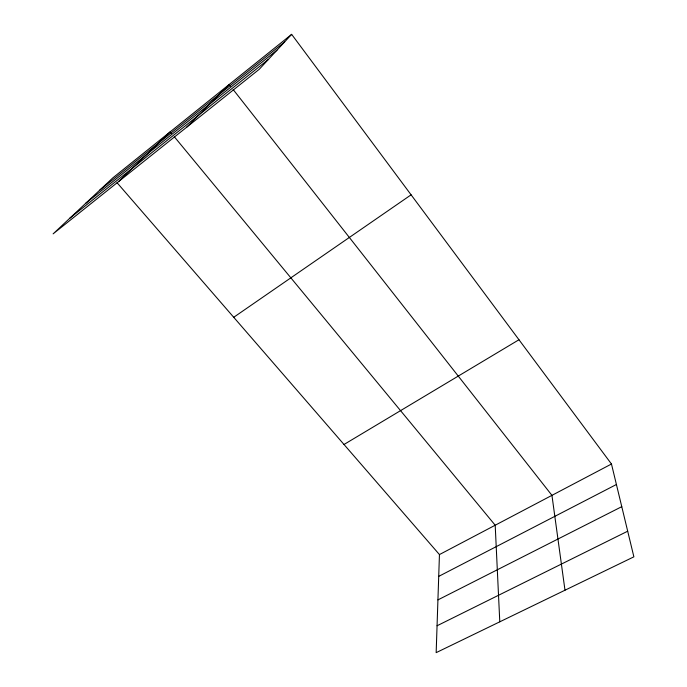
<?xml version="1.0" encoding="UTF-8"?>
<svg xmlns="http://www.w3.org/2000/svg" width="687" height="687" viewBox="0 0 687 687"><rect width="100%" height="100%" fill="white"/><g stroke="black" fill="none" stroke-linecap="round" stroke-linejoin="round"><path stroke-width="1.03" d="M117.048 182.708L439.448 554.572L436.159 652.65L633.878 556.831L611.473 464.017L291.649 34.35L112.848 177.856L53.122 233.863L259.282 69.258L291.649 34.35M186.538 127.344L229.183 84.484L230.506 86.167M118.593 181.591L170.23 131.801L171.578 133.441M99.847 190.059L284.684 41.864M85.652 203.361L277.033 50.117M69.816 218.208L268.428 59.391M233.726 317.282L411.101 194.825M344.007 444.489L518.968 339.747M439.448 554.572L611.473 464.017M438.718 576.384L616.419 484.498M437.928 599.897L621.769 506.671M437.061 625.771L627.686 531.206M174.283 136.713L495.198 525.22L499.784 621.812M233.142 89.525L551.944 495.353L564.989 590.21"/></g></svg>
